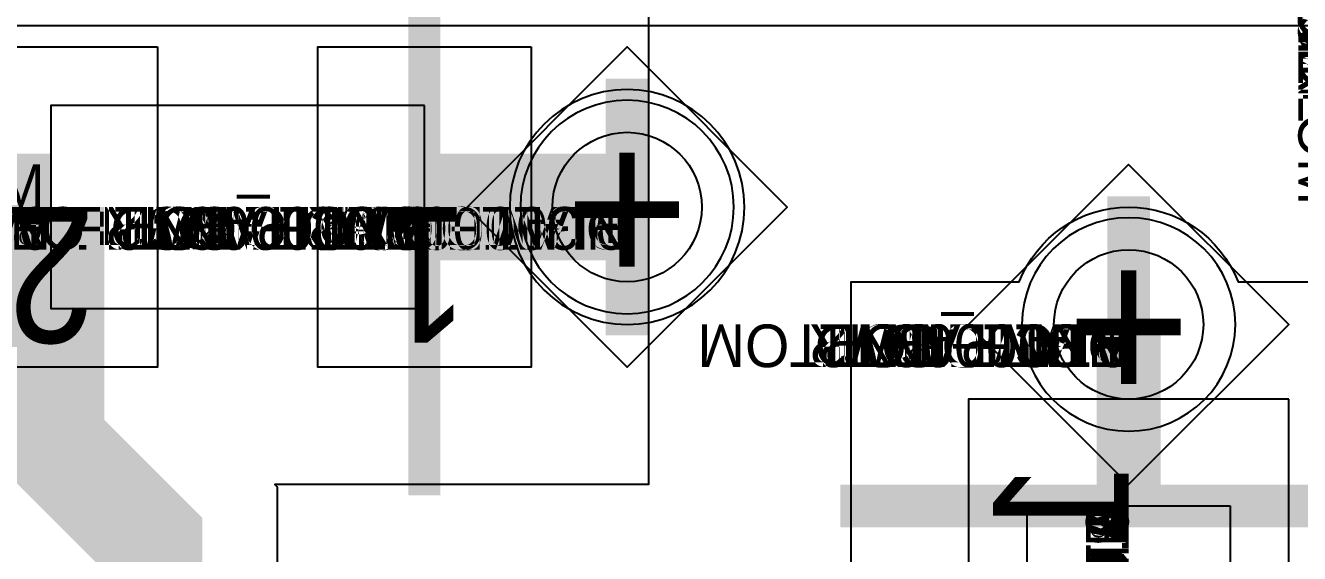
# Model space of a CAD drawing. Extents: x 0 to 323, y 0 to 320.
# Drawn here: x 110.34 to 116.31, y 179.88 to 182.36 of the extents above; entities that cross this region are included whole.
import ezdxf
from ezdxf.enums import TextEntityAlignment as Align

# ---------------------------------------------------------------- set-up
doc = ezdxf.new("R2010")
doc.units = 0
doc.header["$MEASUREMENT"] = 0
doc.layers.get('0').update_dxf_attribs({"linetype": 'CONTINUOUS'})
for name, color, linetype in [('CDN_FIGURES', 7, 'CONTINUOUS'), ('ETCH_BOTTOM', 7, 'CONTINUOUS'), ('ETCH_GND', 3, 'CONTINUOUS'), ('ETCH_INT1', 4, 'CONTINUOUS'), ('ETCH_INT2', 5, 'CONTINUOUS'), ('ETCH_PWR', 6, 'CONTINUOUS'), ('ETCH_TOP', 2, 'CONTINUOUS'), ('MANUFACTURING_NCLEGEND-1-6', 8, 'CONTINUOUS'), ('PACKAGE_GEOMETRY_ASSEMBLY_TOP', 11, 'CONTINUOUS'), ('PACKAGE_GEOMETRY_PIN_NUMBER', 9, 'CONTINUOUS')]:
    doc.layers.add(name, color=color, linetype=linetype)

# ---------------------------------------------------------------- blocks, each defined once
blk = doc.blocks.new('PAD_INFO')
for tag in ['SHAPE_TYPE', 'PAD_HEIGHT', 'PAD_LAYER', 'PAD_TYPE', 'PAD_WIDTH']:
    blk.add_attdef(tag, (0, 0), '', height=0.2)
at = {"flags": 2}
blk.add_attdef('CDN_TYPE', (0, 0), '', height=0.2, dxfattribs=at)
blk = doc.blocks.new('DRILL_INFO')
at = {"flags": 2}
blk.add_attdef('CDN_TYPE', (0, 0), '', height=0.2, dxfattribs=at)
for tag in ['FSHAPE', 'FCHAR', 'DRILL_HEIGHT', 'DIAMETER', 'PLATED', 'DRILL_WIDTH']:
    blk.add_attdef(tag, (0, 0), '', height=0.2)
blk = doc.blocks.new('VIA0700X0300')
at = {"layer": 'ETCH_BOTTOM'}
blk.add_circle((0, 0), 0.35, dxfattribs=at)
at = {"layer": 'ETCH_GND'}
blk.add_circle((0, 0), 0.35, dxfattribs=at)
at = {"layer": 'ETCH_INT1'}
blk.add_circle((0, 0), 0.35, dxfattribs=at)
at = {"layer": 'ETCH_INT2'}
blk.add_circle((0, 0), 0.35, dxfattribs=at)
at = {"layer": 'ETCH_PWR'}
blk.add_circle((0, 0), 0.35, dxfattribs=at)
at = {"layer": 'ETCH_TOP'}
blk.add_circle((0, 0), 0.35, dxfattribs=at)
ref = blk.add_blockref('PAD_INFO', (0, 0))
ref.add_attrib('PAD_LAYER', 'ETCH_TOP', (0, 0), dxfattribs={"height": 0.2})
ref.add_attrib('SHAPE_TYPE', 'NULL', (0, 0), dxfattribs={"height": 0.2})
ref.add_attrib('PAD_TYPE', 'ANTIPAD', (0, 0), dxfattribs={"height": 0.2})
ref.add_attrib('PAD_WIDTH', '0.000000', (0, 0), dxfattribs={"height": 0.2})
ref.add_attrib('PAD_HEIGHT', '0.000000', (0, 0), dxfattribs={"height": 0.2})
ref = blk.add_blockref('PAD_INFO', (0, 0))
ref.add_attrib('PAD_LAYER', 'ETCH_GND', (0, 0), dxfattribs={"height": 0.2})
ref.add_attrib('SHAPE_TYPE', 'NULL', (0, 0), dxfattribs={"height": 0.2})
ref.add_attrib('PAD_TYPE', 'ANTIPAD', (0, 0), dxfattribs={"height": 0.2})
ref.add_attrib('PAD_WIDTH', '0.000000', (0, 0), dxfattribs={"height": 0.2})
ref.add_attrib('PAD_HEIGHT', '0.000000', (0, 0), dxfattribs={"height": 0.2})
ref = blk.add_blockref('PAD_INFO', (0, 0))
ref.add_attrib('PAD_LAYER', 'ETCH_INT1', (0, 0), dxfattribs={"height": 0.2})
ref.add_attrib('SHAPE_TYPE', 'NULL', (0, 0), dxfattribs={"height": 0.2})
ref.add_attrib('PAD_TYPE', 'ANTIPAD', (0, 0), dxfattribs={"height": 0.2})
ref.add_attrib('PAD_WIDTH', '0.000000', (0, 0), dxfattribs={"height": 0.2})
ref.add_attrib('PAD_HEIGHT', '0.000000', (0, 0), dxfattribs={"height": 0.2})
ref = blk.add_blockref('PAD_INFO', (0, 0))
ref.add_attrib('PAD_LAYER', 'ETCH_INT2', (0, 0), dxfattribs={"height": 0.2})
ref.add_attrib('SHAPE_TYPE', 'NULL', (0, 0), dxfattribs={"height": 0.2})
ref.add_attrib('PAD_TYPE', 'ANTIPAD', (0, 0), dxfattribs={"height": 0.2})
ref.add_attrib('PAD_WIDTH', '0.000000', (0, 0), dxfattribs={"height": 0.2})
ref.add_attrib('PAD_HEIGHT', '0.000000', (0, 0), dxfattribs={"height": 0.2})
ref = blk.add_blockref('PAD_INFO', (0, 0))
ref.add_attrib('PAD_LAYER', 'ETCH_PWR', (0, 0), dxfattribs={"height": 0.2})
ref.add_attrib('SHAPE_TYPE', 'NULL', (0, 0), dxfattribs={"height": 0.2})
ref.add_attrib('PAD_TYPE', 'ANTIPAD', (0, 0), dxfattribs={"height": 0.2})
ref.add_attrib('PAD_WIDTH', '0.000000', (0, 0), dxfattribs={"height": 0.2})
ref.add_attrib('PAD_HEIGHT', '0.000000', (0, 0), dxfattribs={"height": 0.2})
ref = blk.add_blockref('PAD_INFO', (0, 0))
ref.add_attrib('PAD_LAYER', 'ETCH_BOTTOM', (0, 0), dxfattribs={"height": 0.2})
ref.add_attrib('SHAPE_TYPE', 'NULL', (0, 0), dxfattribs={"height": 0.2})
ref.add_attrib('PAD_TYPE', 'ANTIPAD', (0, 0), dxfattribs={"height": 0.2})
ref.add_attrib('PAD_WIDTH', '0.000000', (0, 0), dxfattribs={"height": 0.2})
ref.add_attrib('PAD_HEIGHT', '0.000000', (0, 0), dxfattribs={"height": 0.2})
ref = blk.add_blockref('PAD_INFO', (0, 0))
ref.add_attrib('PAD_LAYER', 'ETCH_TOP', (0, 0), dxfattribs={"height": 0.2})
ref.add_attrib('SHAPE_TYPE', 'NULL', (0, 0), dxfattribs={"height": 0.2})
ref.add_attrib('PAD_TYPE', 'THERMAL', (0, 0), dxfattribs={"height": 0.2})
ref.add_attrib('PAD_WIDTH', '0.000000', (0, 0), dxfattribs={"height": 0.2})
ref.add_attrib('PAD_HEIGHT', '0.000000', (0, 0), dxfattribs={"height": 0.2})
ref = blk.add_blockref('PAD_INFO', (0, 0))
ref.add_attrib('PAD_LAYER', 'ETCH_GND', (0, 0), dxfattribs={"height": 0.2})
ref.add_attrib('SHAPE_TYPE', 'NULL', (0, 0), dxfattribs={"height": 0.2})
ref.add_attrib('PAD_TYPE', 'THERMAL', (0, 0), dxfattribs={"height": 0.2})
ref.add_attrib('PAD_WIDTH', '0.000000', (0, 0), dxfattribs={"height": 0.2})
ref.add_attrib('PAD_HEIGHT', '0.000000', (0, 0), dxfattribs={"height": 0.2})
ref = blk.add_blockref('PAD_INFO', (0, 0))
ref.add_attrib('PAD_LAYER', 'ETCH_INT1', (0, 0), dxfattribs={"height": 0.2})
ref.add_attrib('SHAPE_TYPE', 'NULL', (0, 0), dxfattribs={"height": 0.2})
ref.add_attrib('PAD_TYPE', 'THERMAL', (0, 0), dxfattribs={"height": 0.2})
ref.add_attrib('PAD_WIDTH', '0.000000', (0, 0), dxfattribs={"height": 0.2})
ref.add_attrib('PAD_HEIGHT', '0.000000', (0, 0), dxfattribs={"height": 0.2})
ref = blk.add_blockref('PAD_INFO', (0, 0))
ref.add_attrib('PAD_LAYER', 'ETCH_INT2', (0, 0), dxfattribs={"height": 0.2})
ref.add_attrib('SHAPE_TYPE', 'NULL', (0, 0), dxfattribs={"height": 0.2})
ref.add_attrib('PAD_TYPE', 'THERMAL', (0, 0), dxfattribs={"height": 0.2})
ref.add_attrib('PAD_WIDTH', '0.000000', (0, 0), dxfattribs={"height": 0.2})
ref.add_attrib('PAD_HEIGHT', '0.000000', (0, 0), dxfattribs={"height": 0.2})
ref = blk.add_blockref('PAD_INFO', (0, 0))
ref.add_attrib('PAD_LAYER', 'ETCH_PWR', (0, 0), dxfattribs={"height": 0.2})
ref.add_attrib('SHAPE_TYPE', 'NULL', (0, 0), dxfattribs={"height": 0.2})
ref.add_attrib('PAD_TYPE', 'THERMAL', (0, 0), dxfattribs={"height": 0.2})
ref.add_attrib('PAD_WIDTH', '0.000000', (0, 0), dxfattribs={"height": 0.2})
ref.add_attrib('PAD_HEIGHT', '0.000000', (0, 0), dxfattribs={"height": 0.2})
ref = blk.add_blockref('PAD_INFO', (0, 0))
ref.add_attrib('PAD_LAYER', 'ETCH_BOTTOM', (0, 0), dxfattribs={"height": 0.2})
ref.add_attrib('SHAPE_TYPE', 'NULL', (0, 0), dxfattribs={"height": 0.2})
ref.add_attrib('PAD_TYPE', 'THERMAL', (0, 0), dxfattribs={"height": 0.2})
ref.add_attrib('PAD_WIDTH', '0.000000', (0, 0), dxfattribs={"height": 0.2})
ref.add_attrib('PAD_HEIGHT', '0.000000', (0, 0), dxfattribs={"height": 0.2})
ref = blk.add_blockref('PAD_INFO', (0, 0))
ref.add_attrib('PAD_LAYER', 'ETCH_TOP', (0, 0), dxfattribs={"height": 0.2})
ref.add_attrib('SHAPE_TYPE', 'CIRCLE', (0, 0), dxfattribs={"height": 0.2})
ref.add_attrib('PAD_TYPE', 'REGULAR', (0, 0), dxfattribs={"height": 0.2})
ref.add_attrib('PAD_WIDTH', '0.700000', (0, 0), dxfattribs={"height": 0.2})
ref.add_attrib('PAD_HEIGHT', '0.700000', (0, 0), dxfattribs={"height": 0.2})
ref = blk.add_blockref('PAD_INFO', (0, 0))
ref.add_attrib('PAD_LAYER', 'ETCH_GND', (0, 0), dxfattribs={"height": 0.2})
ref.add_attrib('SHAPE_TYPE', 'CIRCLE', (0, 0), dxfattribs={"height": 0.2})
ref.add_attrib('PAD_TYPE', 'REGULAR', (0, 0), dxfattribs={"height": 0.2})
ref.add_attrib('PAD_WIDTH', '0.700000', (0, 0), dxfattribs={"height": 0.2})
ref.add_attrib('PAD_HEIGHT', '0.700000', (0, 0), dxfattribs={"height": 0.2})
ref = blk.add_blockref('PAD_INFO', (0, 0))
ref.add_attrib('PAD_LAYER', 'ETCH_INT1', (0, 0), dxfattribs={"height": 0.2})
ref.add_attrib('SHAPE_TYPE', 'CIRCLE', (0, 0), dxfattribs={"height": 0.2})
ref.add_attrib('PAD_TYPE', 'REGULAR', (0, 0), dxfattribs={"height": 0.2})
ref.add_attrib('PAD_WIDTH', '0.700000', (0, 0), dxfattribs={"height": 0.2})
ref.add_attrib('PAD_HEIGHT', '0.700000', (0, 0), dxfattribs={"height": 0.2})
ref = blk.add_blockref('PAD_INFO', (0, 0))
ref.add_attrib('PAD_LAYER', 'ETCH_INT2', (0, 0), dxfattribs={"height": 0.2})
ref.add_attrib('SHAPE_TYPE', 'CIRCLE', (0, 0), dxfattribs={"height": 0.2})
ref.add_attrib('PAD_TYPE', 'REGULAR', (0, 0), dxfattribs={"height": 0.2})
ref.add_attrib('PAD_WIDTH', '0.700000', (0, 0), dxfattribs={"height": 0.2})
ref.add_attrib('PAD_HEIGHT', '0.700000', (0, 0), dxfattribs={"height": 0.2})
ref = blk.add_blockref('PAD_INFO', (0, 0))
ref.add_attrib('PAD_LAYER', 'ETCH_PWR', (0, 0), dxfattribs={"height": 0.2})
ref.add_attrib('SHAPE_TYPE', 'CIRCLE', (0, 0), dxfattribs={"height": 0.2})
ref.add_attrib('PAD_TYPE', 'REGULAR', (0, 0), dxfattribs={"height": 0.2})
ref.add_attrib('PAD_WIDTH', '0.700000', (0, 0), dxfattribs={"height": 0.2})
ref.add_attrib('PAD_HEIGHT', '0.700000', (0, 0), dxfattribs={"height": 0.2})
ref = blk.add_blockref('PAD_INFO', (0, 0))
ref.add_attrib('PAD_LAYER', 'ETCH_BOTTOM', (0, 0), dxfattribs={"height": 0.2})
ref.add_attrib('SHAPE_TYPE', 'CIRCLE', (0, 0), dxfattribs={"height": 0.2})
ref.add_attrib('PAD_TYPE', 'REGULAR', (0, 0), dxfattribs={"height": 0.2})
ref.add_attrib('PAD_WIDTH', '0.700000', (0, 0), dxfattribs={"height": 0.2})
ref.add_attrib('PAD_HEIGHT', '0.700000', (0, 0), dxfattribs={"height": 0.2})
ref = blk.add_blockref('DRILL_INFO', (0, 0))
ref.add_attrib('DIAMETER', '0.300000', (0, 0), dxfattribs={"height": 0.2})
ref.add_attrib('PLATED', 'PLATED', (0, 0), dxfattribs={"height": 0.2})
ref.add_attrib('FSHAPE', 'DIAMOND', (0, 0), dxfattribs={"height": 0.2})
ref.add_attrib('FCHAR', '+', (0, 0), dxfattribs={"height": 0.2})
ref.add_attrib('DRILL_WIDTH', '1.500000', (0, 0), dxfattribs={"height": 0.2})
ref.add_attrib('DRILL_HEIGHT', '1.500000', (0, 0), dxfattribs={"height": 0.2})
for tag in ['CDN_TYPE', 'PIN']:
    blk.add_attdef(tag, (0, 0), '', height=0.2)
at = {"flags": 2}
for tag in ['PSTKNAME', 'BBV']:
    blk.add_attdef(tag, (0, 0), '', height=0.2, dxfattribs=at)
blk = doc.blocks.new('FIGURE_DIAMOND')
at = {"layer": 'CDN_FIGURES'}
blk.add_lwpolyline([(-0.5, 0), (0, 0.5), (0.5, 0), (0, -0.5)], close=True, dxfattribs=at)
blk = doc.blocks.new('RC1000X1500TS')
at = {"layer": 'ETCH_TOP'}
blk.add_lwpolyline([(-0.5, -0.75), (-0.5, 0.75), (0.5, 0.75), (0.5, -0.75)], close=True, dxfattribs=at)
ref = blk.add_blockref('PAD_INFO', (0, 0))
ref.add_attrib('PAD_LAYER', 'ETCH_TOP', (0, 0), dxfattribs={"height": 0.2})
ref.add_attrib('SHAPE_TYPE', 'NULL', (0, 0), dxfattribs={"height": 0.2})
ref.add_attrib('PAD_TYPE', 'ANTIPAD', (0, 0), dxfattribs={"height": 0.2})
ref.add_attrib('PAD_WIDTH', '0.000000', (0, 0), dxfattribs={"height": 0.2})
ref.add_attrib('PAD_HEIGHT', '0.000000', (0, 0), dxfattribs={"height": 0.2})
ref = blk.add_blockref('PAD_INFO', (0, 0))
ref.add_attrib('PAD_LAYER', 'ETCH_GND', (0, 0), dxfattribs={"height": 0.2})
ref.add_attrib('SHAPE_TYPE', 'NULL', (0, 0), dxfattribs={"height": 0.2})
ref.add_attrib('PAD_TYPE', 'ANTIPAD', (0, 0), dxfattribs={"height": 0.2})
ref.add_attrib('PAD_WIDTH', '0.000000', (0, 0), dxfattribs={"height": 0.2})
ref.add_attrib('PAD_HEIGHT', '0.000000', (0, 0), dxfattribs={"height": 0.2})
ref = blk.add_blockref('PAD_INFO', (0, 0))
ref.add_attrib('PAD_LAYER', 'ETCH_INT1', (0, 0), dxfattribs={"height": 0.2})
ref.add_attrib('SHAPE_TYPE', 'NULL', (0, 0), dxfattribs={"height": 0.2})
ref.add_attrib('PAD_TYPE', 'ANTIPAD', (0, 0), dxfattribs={"height": 0.2})
ref.add_attrib('PAD_WIDTH', '0.000000', (0, 0), dxfattribs={"height": 0.2})
ref.add_attrib('PAD_HEIGHT', '0.000000', (0, 0), dxfattribs={"height": 0.2})
ref = blk.add_blockref('PAD_INFO', (0, 0))
ref.add_attrib('PAD_LAYER', 'ETCH_INT2', (0, 0), dxfattribs={"height": 0.2})
ref.add_attrib('SHAPE_TYPE', 'NULL', (0, 0), dxfattribs={"height": 0.2})
ref.add_attrib('PAD_TYPE', 'ANTIPAD', (0, 0), dxfattribs={"height": 0.2})
ref.add_attrib('PAD_WIDTH', '0.000000', (0, 0), dxfattribs={"height": 0.2})
ref.add_attrib('PAD_HEIGHT', '0.000000', (0, 0), dxfattribs={"height": 0.2})
ref = blk.add_blockref('PAD_INFO', (0, 0))
ref.add_attrib('PAD_LAYER', 'ETCH_PWR', (0, 0), dxfattribs={"height": 0.2})
ref.add_attrib('SHAPE_TYPE', 'NULL', (0, 0), dxfattribs={"height": 0.2})
ref.add_attrib('PAD_TYPE', 'ANTIPAD', (0, 0), dxfattribs={"height": 0.2})
ref.add_attrib('PAD_WIDTH', '0.000000', (0, 0), dxfattribs={"height": 0.2})
ref.add_attrib('PAD_HEIGHT', '0.000000', (0, 0), dxfattribs={"height": 0.2})
ref = blk.add_blockref('PAD_INFO', (0, 0))
ref.add_attrib('PAD_LAYER', 'ETCH_BOTTOM', (0, 0), dxfattribs={"height": 0.2})
ref.add_attrib('SHAPE_TYPE', 'NULL', (0, 0), dxfattribs={"height": 0.2})
ref.add_attrib('PAD_TYPE', 'ANTIPAD', (0, 0), dxfattribs={"height": 0.2})
ref.add_attrib('PAD_WIDTH', '0.000000', (0, 0), dxfattribs={"height": 0.2})
ref.add_attrib('PAD_HEIGHT', '0.000000', (0, 0), dxfattribs={"height": 0.2})
ref = blk.add_blockref('PAD_INFO', (0, 0))
ref.add_attrib('PAD_LAYER', 'ETCH_TOP', (0, 0), dxfattribs={"height": 0.2})
ref.add_attrib('SHAPE_TYPE', 'NULL', (0, 0), dxfattribs={"height": 0.2})
ref.add_attrib('PAD_TYPE', 'THERMAL', (0, 0), dxfattribs={"height": 0.2})
ref.add_attrib('PAD_WIDTH', '0.000000', (0, 0), dxfattribs={"height": 0.2})
ref.add_attrib('PAD_HEIGHT', '0.000000', (0, 0), dxfattribs={"height": 0.2})
ref = blk.add_blockref('PAD_INFO', (0, 0))
ref.add_attrib('PAD_LAYER', 'ETCH_GND', (0, 0), dxfattribs={"height": 0.2})
ref.add_attrib('SHAPE_TYPE', 'NULL', (0, 0), dxfattribs={"height": 0.2})
ref.add_attrib('PAD_TYPE', 'THERMAL', (0, 0), dxfattribs={"height": 0.2})
ref.add_attrib('PAD_WIDTH', '0.000000', (0, 0), dxfattribs={"height": 0.2})
ref.add_attrib('PAD_HEIGHT', '0.000000', (0, 0), dxfattribs={"height": 0.2})
ref = blk.add_blockref('PAD_INFO', (0, 0))
ref.add_attrib('PAD_LAYER', 'ETCH_INT1', (0, 0), dxfattribs={"height": 0.2})
ref.add_attrib('SHAPE_TYPE', 'NULL', (0, 0), dxfattribs={"height": 0.2})
ref.add_attrib('PAD_TYPE', 'THERMAL', (0, 0), dxfattribs={"height": 0.2})
ref.add_attrib('PAD_WIDTH', '0.000000', (0, 0), dxfattribs={"height": 0.2})
ref.add_attrib('PAD_HEIGHT', '0.000000', (0, 0), dxfattribs={"height": 0.2})
ref = blk.add_blockref('PAD_INFO', (0, 0))
ref.add_attrib('PAD_LAYER', 'ETCH_INT2', (0, 0), dxfattribs={"height": 0.2})
ref.add_attrib('SHAPE_TYPE', 'NULL', (0, 0), dxfattribs={"height": 0.2})
ref.add_attrib('PAD_TYPE', 'THERMAL', (0, 0), dxfattribs={"height": 0.2})
ref.add_attrib('PAD_WIDTH', '0.000000', (0, 0), dxfattribs={"height": 0.2})
ref.add_attrib('PAD_HEIGHT', '0.000000', (0, 0), dxfattribs={"height": 0.2})
ref = blk.add_blockref('PAD_INFO', (0, 0))
ref.add_attrib('PAD_LAYER', 'ETCH_PWR', (0, 0), dxfattribs={"height": 0.2})
ref.add_attrib('SHAPE_TYPE', 'NULL', (0, 0), dxfattribs={"height": 0.2})
ref.add_attrib('PAD_TYPE', 'THERMAL', (0, 0), dxfattribs={"height": 0.2})
ref.add_attrib('PAD_WIDTH', '0.000000', (0, 0), dxfattribs={"height": 0.2})
ref.add_attrib('PAD_HEIGHT', '0.000000', (0, 0), dxfattribs={"height": 0.2})
ref = blk.add_blockref('PAD_INFO', (0, 0))
ref.add_attrib('PAD_LAYER', 'ETCH_BOTTOM', (0, 0), dxfattribs={"height": 0.2})
ref.add_attrib('SHAPE_TYPE', 'NULL', (0, 0), dxfattribs={"height": 0.2})
ref.add_attrib('PAD_TYPE', 'THERMAL', (0, 0), dxfattribs={"height": 0.2})
ref.add_attrib('PAD_WIDTH', '0.000000', (0, 0), dxfattribs={"height": 0.2})
ref.add_attrib('PAD_HEIGHT', '0.000000', (0, 0), dxfattribs={"height": 0.2})
ref = blk.add_blockref('PAD_INFO', (0, 0))
ref.add_attrib('PAD_LAYER', 'ETCH_GND', (0, 0), dxfattribs={"height": 0.2})
ref.add_attrib('SHAPE_TYPE', 'NULL', (0, 0), dxfattribs={"height": 0.2})
ref.add_attrib('PAD_TYPE', 'REGULAR', (0, 0), dxfattribs={"height": 0.2})
ref.add_attrib('PAD_WIDTH', '0.000000', (0, 0), dxfattribs={"height": 0.2})
ref.add_attrib('PAD_HEIGHT', '0.000000', (0, 0), dxfattribs={"height": 0.2})
ref = blk.add_blockref('PAD_INFO', (0, 0))
ref.add_attrib('PAD_LAYER', 'ETCH_INT1', (0, 0), dxfattribs={"height": 0.2})
ref.add_attrib('SHAPE_TYPE', 'NULL', (0, 0), dxfattribs={"height": 0.2})
ref.add_attrib('PAD_TYPE', 'REGULAR', (0, 0), dxfattribs={"height": 0.2})
ref.add_attrib('PAD_WIDTH', '0.000000', (0, 0), dxfattribs={"height": 0.2})
ref.add_attrib('PAD_HEIGHT', '0.000000', (0, 0), dxfattribs={"height": 0.2})
ref = blk.add_blockref('PAD_INFO', (0, 0))
ref.add_attrib('PAD_LAYER', 'ETCH_INT2', (0, 0), dxfattribs={"height": 0.2})
ref.add_attrib('SHAPE_TYPE', 'NULL', (0, 0), dxfattribs={"height": 0.2})
ref.add_attrib('PAD_TYPE', 'REGULAR', (0, 0), dxfattribs={"height": 0.2})
ref.add_attrib('PAD_WIDTH', '0.000000', (0, 0), dxfattribs={"height": 0.2})
ref.add_attrib('PAD_HEIGHT', '0.000000', (0, 0), dxfattribs={"height": 0.2})
ref = blk.add_blockref('PAD_INFO', (0, 0))
ref.add_attrib('PAD_LAYER', 'ETCH_PWR', (0, 0), dxfattribs={"height": 0.2})
ref.add_attrib('SHAPE_TYPE', 'NULL', (0, 0), dxfattribs={"height": 0.2})
ref.add_attrib('PAD_TYPE', 'REGULAR', (0, 0), dxfattribs={"height": 0.2})
ref.add_attrib('PAD_WIDTH', '0.000000', (0, 0), dxfattribs={"height": 0.2})
ref.add_attrib('PAD_HEIGHT', '0.000000', (0, 0), dxfattribs={"height": 0.2})
ref = blk.add_blockref('PAD_INFO', (0, 0))
ref.add_attrib('PAD_LAYER', 'ETCH_BOTTOM', (0, 0), dxfattribs={"height": 0.2})
ref.add_attrib('SHAPE_TYPE', 'NULL', (0, 0), dxfattribs={"height": 0.2})
ref.add_attrib('PAD_TYPE', 'REGULAR', (0, 0), dxfattribs={"height": 0.2})
ref.add_attrib('PAD_WIDTH', '0.000000', (0, 0), dxfattribs={"height": 0.2})
ref.add_attrib('PAD_HEIGHT', '0.000000', (0, 0), dxfattribs={"height": 0.2})
ref = blk.add_blockref('DRILL_INFO', (0, 0))
ref.add_attrib('DIAMETER', '0.000000', (0, 0), dxfattribs={"height": 0.2})
ref.add_attrib('PLATED', 'PLATED', (0, 0), dxfattribs={"height": 0.2})
ref.add_attrib('FSHAPE', 'NULL', (0, 0), dxfattribs={"height": 0.2})
ref.add_attrib('DRILL_WIDTH', '0.000000', (0, 0), dxfattribs={"height": 0.2})
ref.add_attrib('DRILL_HEIGHT', '0.000000', (0, 0), dxfattribs={"height": 0.2})
ref = blk.add_blockref('PAD_INFO', (0, 0))
ref.add_attrib('PAD_LAYER', 'ETCH_TOP', (0, 0), dxfattribs={"height": 0.2})
ref.add_attrib('SHAPE_TYPE', 'RECTANGLE', (0, 0), dxfattribs={"height": 0.2})
ref.add_attrib('PAD_TYPE', 'REGULAR', (0, 0), dxfattribs={"height": 0.2})
ref.add_attrib('PAD_WIDTH', '1.000000', (0, 0), dxfattribs={"height": 0.2})
ref.add_attrib('PAD_HEIGHT', '1.500000', (0, 0), dxfattribs={"height": 0.2})
for tag in ['CDN_TYPE', 'PIN']:
    blk.add_attdef(tag, (0, 0), '', height=0.2)
at = {"flags": 2}
for tag in ['PSTKNAME', 'BBV']:
    blk.add_attdef(tag, (0, 0), '', height=0.2, dxfattribs=at)
blk = doc.blocks.new('F56')
at = {"layer": 'PACKAGE_GEOMETRY_ASSEMBLY_TOP'}
blk.add_lwpolyline([(0, -0.475), (1.75, -0.475), (1.75, 0.475), (0, 0.475)], close=True, dxfattribs=at)
at = {"layer": 'ETCH_TOP'}
ref = blk.add_blockref('RC1000X1500TS', (0, 0), dxfattribs=at)
ref.add_attrib('CDN_TYPE', 'PIN', (0, 0), dxfattribs={"height": 0.2})
ref.add_attrib('PIN', '1', (0, 0), dxfattribs={"height": 0.2})
ref = blk.add_blockref('RC1000X1500TS', (1.75, 0), dxfattribs=at)
ref.add_attrib('CDN_TYPE', 'PIN', (0, 0), dxfattribs={"height": 0.2})
ref.add_attrib('PIN', '2', (0, 0), dxfattribs={"height": 0.2})
at = {"flags": 2}
for tag in ['SYMBOL_TYPE', 'CDN_TYPE', 'REFDES']:
    blk.add_attdef(tag, (0, 0), '', height=0.2, dxfattribs=at)

msp = doc.modelspace()

# ---------------------------------------------------------------- linework, layer by layer
at = {"layer": 'ETCH_BOTTOM'}
for points in [[(113.1626, 181.5055, 0.2, 0.2, 0), (113.1626, 182.1063, 0.2, 0.2, 0)], [(113.1626, 180.9047, 0.2, 0.2, 0), (113.1626, 181.5055, 0.2, 0.2, 0)], [(115.5126, 180.9555, 0.2, 0.2, 0), (115.5126, 181.5563, 0.2, 0.2, 0)], [(115.5126, 180.1055, 0.3, 0.3, 0), (115.5126, 180.9555, 0.3, 0.3, 0)], [(114.1618, 180.1055, 0.2, 0.2, 0), (115.5126, 180.1055, 0.2, 0.2, 0)], [(115.5126, 180.1055, 0.2, 0.2, 0), (116.8634, 180.1055, 0.2, 0.2, 0)]]:
    msp.add_lwpolyline(points, format="xyseb", dxfattribs=at)
for points in [[(113.7127, 181.5055, 1), (112.6125, 181.5055, 1)], [(114.1918, 177.2554, -1.558329), (114.1918, 178.2556), (114.2125, 178.2556), (114.2125, 181.1556), (115.0002, 181.1556, -0.683031), (116.025, 181.1556), (116.8127, 181.1556), (116.8127, 177.3054), (115.1697, 177.3054), (115.1197, 177.2554)]]:
    msp.add_lwpolyline(points, format="xyb", close=True, dxfattribs=at)
at = {"layer": 'ETCH_INT1'}
msp.add_lwpolyline([(108.3697, 182.3554), (122.2055, 182.3554), (129.159, 175.4019, 1)], format="xyb", dxfattribs=at)
for points in [[(113.6627, 181.5055, 1), (112.6625, 181.5055, 1)], [(116.0127, 180.9555, 1), (115.0125, 180.9555, 1)]]:
    msp.add_lwpolyline(points, format="xyb", close=True, dxfattribs=at)
at = {"layer": 'ETCH_INT2'}
for points in [[(113.6627, 181.5055, 1), (112.6625, 181.5055, 1)], [(116.0127, 180.9555, 1), (115.0125, 180.9555, 1)]]:
    msp.add_lwpolyline(points, format="xyb", close=True, dxfattribs=at)
at = {"layer": 'ETCH_PWR'}
for points in [[(113.6627, 181.5055, 1), (112.6625, 181.5055, 1)], [(116.0127, 180.9555, 1), (115.0125, 180.9555, 1)]]:
    msp.add_lwpolyline(points, format="xyb", close=True, dxfattribs=at)
at = {"layer": 'ETCH_TOP'}
for points, format in [([(112.2126, 181.5055, 0.15, 0.15, 0), (112.2126, 182.8563, 0.15, 0.15, 0)], "xyseb"), ([(113.2627, 182.8056), (113.2627, 180.2054), (111.5114, 180.2054), (111.5227, 180.1941), (111.5227, 175.8704), (110.9742, 175.8704), (110.9742, 174.3329), (109.7702, 174.3329), (109.4427, 174.0054), (108.4126, 174.0054, -1), (108.4126, 175.2056), (108.604, 175.2056), (108.604, 177.2555, -0.982948), (108.604, 178.2555), (108.604, 178.4104), (108.5676, 178.4104, -1), (108.5676, 179.6106), (108.604, 179.6106), (108.604, 179.8781), (110.1413, 179.8781), (109.8625, 180.1569), (109.8625, 180.2054), (105.6125, 180.2054), (105.6125, 182.8056)], "xyb"), ([(110.4626, 181.5055, 0.5, 0.5, 0), (108.4126, 181.5055, 0.5, 0.5, 0)], "xyseb"), ([(110.4626, 181.5055, 0.5, 0.5, 0), (110.4626, 180.4055, 0.5, 0.5, 0), (110.9226, 179.9455, 0.5, 0.5, 0), (110.9226, 176.4705, 0.5, 0.5, 0), (109.7891, 176.4705, 0.5, 0.5, 0)], "xyseb"), ([(112.2126, 181.5055, 0.5, 0.5, 0), (113.1626, 181.5055, 0.5, 0.5, 0)], "xyseb"), ([(112.2126, 180.1547, 0.15, 0.15, 0), (112.2126, 181.5055, 0.15, 0.15, 0)], "xyseb")]:
    msp.add_lwpolyline(points, format=format, dxfattribs=at)

# ---------------------------------------------------------------- block references
for p, rotation in [((116.3076, 185.2835), 270), ((112.2126, 181.5055), 180)]:
    msp.add_blockref('F56', p, dxfattribs=dict(rotation=rotation))
msp.add_blockref('F56', (106.6626, 181.5055))
at = {"xscale": -1, "rotation": 90}
msp.add_blockref('F56', (115.5126, 180.1055), dxfattribs=at)
at = {"layer": 'ETCH_TOP', "rotation": 180}
for p in [(113.1626, 181.5055), (115.5126, 180.9555)]:
    msp.add_blockref('VIA0700X0300', p, dxfattribs=at)
at = {"layer": 'MANUFACTURING_NCLEGEND-1-6', "xscale": 1.5, "yscale": 1.5}
for p in [(113.1626, 181.5055), (115.5126, 180.9555)]:
    msp.add_blockref('FIGURE_DIAMOND', p, dxfattribs=at)

# ---------------------------------------------------------------- texts
at = {"layer": 'MANUFACTURING_NCLEGEND-1-6'}
for p in [(113.1626, 181.5055), (115.5126, 180.9555)]:
    msp.add_text('+', height=0.75, dxfattribs=at).set_placement(p, align=Align.MIDDLE_CENTER)
at = {"layer": 'PACKAGE_GEOMETRY_PIN_NUMBER', "width": 0.88}
for s, p in [('2', (110.4626, 181.5055)), ('1', (112.2126, 181.5055))]:
    msp.add_text(s, height=0.635, rotation=180, dxfattribs=at).set_placement(p, align=Align.CENTER)
at = {"layer": 'PACKAGE_GEOMETRY_PIN_NUMBER', "text_generation_flag": 2, "width": 0.88}
msp.add_text('1', height=0.635, rotation=90, dxfattribs=at).set_placement((115.5126, 180.1055), align=Align.CENTER)

doc.saveas('drawing.dxf')
